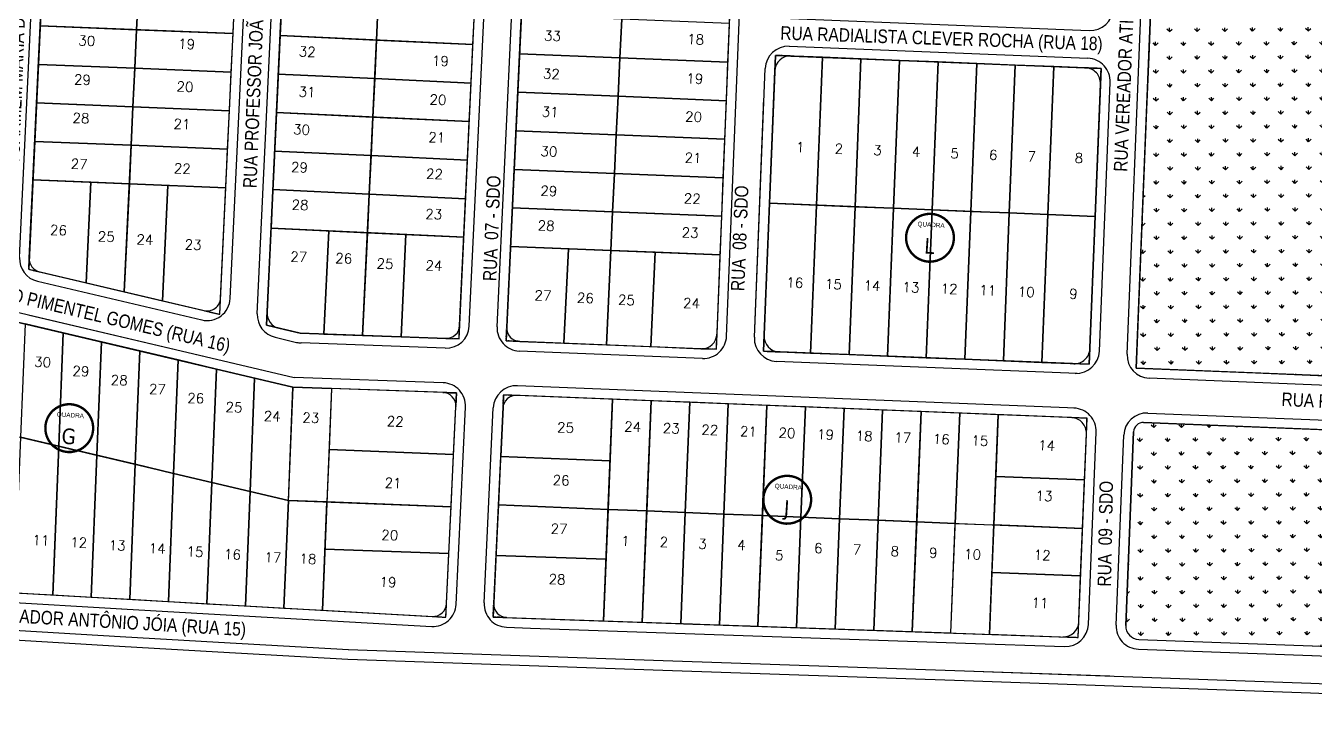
# Model space of a CAD drawing. Header units: millimetres. Extents: x 1794 to 8081, y 409 to 2272.
# Drawn here: x 7183.2 to 7517.2, y 428 to 603.6 of the extents above; entities that cross this region are included whole.
import ezdxf
from ezdxf.enums import TextEntityAlignment as Align

# ---------------------------------------------------------------- set-up
doc = ezdxf.new("R2010")
doc.units = ezdxf.units.MM
doc.linetypes.add('HIDDEN', pattern=[0.375, 0.25, -0.125])
for name, color, linetype in [('03 - CALÇADA', 1, 'Continuous'), ('BOUNDARY A.VERDES', 102, 'Continuous'), ('BOUNDARY LOTES', 2, 'Continuous'), ('boundary quadras', 232, 'Continuous'), ('Calçada', 1, 'Continuous'), ('COTAS', 8, 'Continuous'), ('CURVA_ESQ', 4, 'Continuous'), ('IND_QDª', 6, 'Continuous'), ('LOTE', 2, 'Continuous'), ('NºLOTES', 9, 'Continuous'), ('PROJEÇÃO', 8, 'HIDDEN'), ('QDª', 4, 'Continuous'), ('texto - ruas', 2, 'Continuous'), ('Texto Lotes', 31, 'Continuous')]:
    doc.layers.add(name, color=color, linetype=linetype)
doc.layers.add('Hach Verde', color=7, linetype='Continuous', true_color=0xb5b2b0)
doc.styles.add('arcad1', font='romans.shx')
doc.styles.add('style1', font='tahoma.ttf')
doc.styles.add('T', font='ARIALN.TTF')

# ---------------------------------------------------------------- blocks, each defined once
blk = doc.blocks.new('NUM_quadra-flat-2')
at = {"color": 6, "const_width": 0.62}
blk.add_lwpolyline([(0.01, 6.2), (-0.63, 6.17), (-1.38, 6.04), (-2.02, 5.86), (-2.66, 5.6), (-3.4, 5.19), (-3.95, 4.78), (-4.43, 4.34), (-4.78, 3.95), (-5.26, 3.29), (-5.57, 2.73), (-5.9, 1.91), (-6.09, 1.17), (-6.19, 0.42), (-6.18, -0.51), (-6.06, -1.31), (-5.85, -2.04), (-5.52, -2.83), (-5.05, -3.6), (-4.6, -4.16), (-4.11, -4.65), (-3.6, -5.05), (-2.96, -5.45), (-2.05, -5.85), (-1.36, -6.05), (-0.42, -6.19), (0.54, -6.18), (1.7, -5.96), (2.95, -5.46), (3.5, -5.12), (4.05, -4.69), (4.74, -4), (5.16, -3.44), (5.63, -2.59), (5.99, -1.61), (6.19, -0.42), (6.2, 0.21), (6.11, 1.05), (5.94, 1.79), (5.59, 2.67), (5.3, 3.21), (4.84, 3.88), (4.3, 4.47), (3.65, 5.02), (2.81, 5.53), (2.06, 5.85), (1.25, 6.07), (0.42, 6.19)], close=True, dxfattribs=at)
at = {"layer": 'IND_QDª'}
blk.add_circle((0, 0), 6.2, dxfattribs=at)
at = {"color": 3, "insert": (-3.17, 4.21), "char_height": 1.1781, "width": 8.2563, "attachment_point": 1, "rotation": 356.0731, "style": 'style1'}
blk.add_mtext('\\fArial|b0|i0|c0|p34;QUADRA', dxfattribs=at)
at = {"color": 3, "style": 'style1'}
blk.add_attdef('00', text='', height=4.03, rotation=356.0731, dxfattribs=at).set_placement((-0.28, -4.13), align=Align.CENTER)
blk = doc.blocks.new('NUM_quadra-flat-6')
at = {"color": 6, "const_width": 0.62}
blk.add_lwpolyline([(0.01, 6.2), (-0.63, 6.17), (-1.38, 6.04), (-2.02, 5.86), (-2.66, 5.6), (-3.4, 5.19), (-3.95, 4.78), (-4.43, 4.34), (-4.78, 3.95), (-5.26, 3.29), (-5.57, 2.73), (-5.9, 1.91), (-6.09, 1.17), (-6.19, 0.42), (-6.18, -0.51), (-6.06, -1.31), (-5.85, -2.04), (-5.52, -2.83), (-5.05, -3.6), (-4.6, -4.16), (-4.11, -4.65), (-3.6, -5.05), (-2.96, -5.45), (-2.05, -5.85), (-1.36, -6.05), (-0.42, -6.19), (0.54, -6.18), (1.7, -5.96), (2.95, -5.46), (3.5, -5.12), (4.05, -4.69), (4.74, -4), (5.16, -3.44), (5.63, -2.59), (5.99, -1.61), (6.19, -0.42), (6.2, 0.21), (6.11, 1.05), (5.94, 1.79), (5.59, 2.67), (5.3, 3.21), (4.84, 3.88), (4.3, 4.47), (3.65, 5.02), (2.81, 5.53), (2.06, 5.85), (1.25, 6.07), (0.42, 6.19)], close=True, dxfattribs=at)
at = {"layer": 'IND_QDª'}
blk.add_circle((0, 0), 6.2, dxfattribs=at)
at = {"color": 3, "insert": (-3.17, 4.21), "char_height": 1.1781, "width": 8.2563, "attachment_point": 1, "rotation": 356.0731, "style": 'style1'}
blk.add_mtext('\\fArial|b0|i0|c0|p34;QUADRA', dxfattribs=at)
at = {"color": 3, "style": 'style1'}
blk.add_attdef('00', text='', height=4.03, rotation=356.0731, dxfattribs=at).set_placement((-0.28, -4.13), align=Align.CENTER)

msp = doc.modelspace()

# ---------------------------------------------------------------- hatches: boundary and pattern name
at = {"layer": 'Hach Verde', "ltscale": 12}
h = msp.add_hatch(dxfattribs=at)
h.set_pattern_fill('GRASS', color=256, scale=0.2, angle=360.28122, style=0)
h.set_pattern_definition([(90.28122, (2184.06, -16.6015), (-3.6096874, 3.574426), [0.9525, -6.2317]), (45.28122, (2184.06, -16.6015), (-3.60969, 3.5744285), [0.9525, -4.1275]), (135.28122, (2184.06, -16.6015), (-3.5744285, -3.60969), [0.9525, -4.1275])])
h.paths.add_polyline_path([(7549.16, 582.237), (7550.271, 592.712), (7551.775, 606.881), (7552.611, 614.766), (7554.853, 635.896), (7555.808, 644.898), (7558.114, 666.623), (7559.999, 684.396), (7561.252, 696.203), (7563.101, 713.626), (7564.221, 724.182), (7566.192, 742.76), (7567.335, 753.434), (7546.364, 754.266), (7539.341, 754.548), (7526.106, 755.08), (7510.885, 755.692), (7480.563, 756.911), (7475.428, 629.453), (7474.062, 595.548), (7473.512, 581.886), (7471.348, 528.178), (7470.812, 514.861), (7501.698, 513.617), (7528.014, 512.557), (7541.708, 512.005), (7542.819, 522.47), (7543.333, 527.314), (7546.116, 553.548), (7547.474, 566.344)])
h = msp.add_hatch(dxfattribs=at)
h.set_pattern_fill('GRASS', color=256, scale=0.2, angle=360.28122, style=0)
h.set_pattern_definition([(90.28122, (2838.171, -284.8447), (-3.6096874, 3.574426), [0.9525, -6.2317]), (45.28122, (2838.171, -284.8447), (-3.60969, 3.5744285), [0.9525, -4.1275]), (135.28122, (2838.171, -284.8447), (-3.5744285, -3.60969), [0.9525, -4.1275])])
edge = h.paths.add_edge_path()
edge.add_line((7667.28, 492.947), (7549.952, 497.674))
edge.add_line((7549.952, 497.674), (7472.757, 500.783))
edge.add_arc((7472.657, 498.285), 2.5, 87.69311, 177.69311)
edge.add_line((7470.159, 498.386), (7468.136, 448.166))
edge.add_arc((7471.633, 448.025), 3.5, 177.69311, 267.93002)
edge.add_line((7471.507, 444.527), (7516.447, 442.903))
edge.add_line((7516.447, 442.903), (7581.986, 440.208))
edge.add_line((7581.986, 440.208), (7594.202, 439.706))
edge.add_line((7594.202, 439.706), (7624.186, 438.116))
edge.add_line((7624.186, 438.116), (7624.188, 438.116))
edge.add_line((7624.188, 438.116), (7665.015, 435.945))
edge.add_line((7665.015, 435.945), (7667.28, 492.947))

# ---------------------------------------------------------------- linework, layer by layer
at = {"layer": '03 - CALÇADA'}
for p, q in [((7181.577, 543.521), (7192.013, 765.063)), ((7243.162, 528.991), (7254.135, 762.565)), ((7245.679, 529.289), (7256.633, 762.448)), ((7298.072, 525.778), (7309.114, 760.273)), ((7371.914, 522.861), (7374.409, 584.81)), ((7455.555, 513.486), (7377.668, 516.624)), ((7538.344, 509.651), (7474.22, 512.234)), ((7294.675, 453.634), (7297.085, 504.8)), ((7473.857, 503.241), (7550.053, 500.172)), ((7153.713, 448.527), (7207.604, 445.318)), ((7471.416, 442.029), (7516.326, 440.406)), ((7516.375, 440.404), (7581.884, 437.71))]:
    msp.add_line(p, q, dxfattribs=at)
at = {"layer": '03 - CALÇADA', "linetype": 'Continuous'}
for p, q in [((7236.139, 532.912), (7246.966, 762.771)), ((7305.271, 525.585), (7316.287, 760.066)), ((7364.717, 523.069), (7374.169, 757.698)), ((7468.466, 518.47), (7477.935, 753.526)), ((7381.247, 605.491), (7458.634, 602.379)), ((7380.956, 598.297), (7458.344, 595.185)), ((7371.914, 522.861), (7374.72, 592.543)), ((7461.292, 519.26), (7464.098, 588.949)), ((7126.338, 542.272), (7252.715, 512.458)), ((7186.193, 537.399), (7228.768, 527.355)), ((7184.127, 528.639), (7226.701, 518.595)), ((7193.077, 526.528), (7252.715, 512.458)), ((7247.778, 522.87), (7253.346, 521.556)), ((7291.865, 520.064), (7254.51, 521.4)), ((7358.484, 517.397), (7311.022, 519.309)), ((7291.306, 511.078), (7252.715, 512.458)), ((7455.193, 504.493), (7310.52, 510.321)), ((7301.908, 454.005), (7304.285, 504.608)), ((7458.44, 448.46), (7460.447, 498.277)), ((7465.638, 448.267), (7467.621, 497.487)), ((7154.141, 455.714), (7208.032, 452.505)), ((7208.007, 452.506), (7233.525, 451.051)), ((7233.525, 451.051), (7288.34, 447.926)), ((7307.693, 447.727), (7313.892, 447.512)), ((7207.598, 445.318), (7233.115, 443.863)), ((7313.892, 447.512), (7426.605, 443.596)), ((7233.115, 443.863), (7266.758, 441.945)), ((7266.702, 441.947), (7313.642, 440.316)), ((7426.605, 443.596), (7452.236, 442.705)), ((7313.642, 440.316), (7348.282, 439.113)), ((7348.282, 439.113), (7426.355, 436.4))]:
    msp.add_line(p, q, dxfattribs=at)
for centre, start, end in [((7458.875, 608.374), 267.69754, 357.69311), ((7380.715, 592.302), 87.69748, 177.69311), ((7458.103, 589.19), 357.69311, 87.69754), ((7230.145, 533.194), 256.72579, 357.30299), ((7311.264, 525.304), 177.31019, 267.69311), ((7254.724, 527.396), 256.72579, 267.95169), ((7377.91, 522.619), 177.69311, 267.69311), ((7455.297, 519.501), 267.69311, 357.69311), ((7310.278, 504.326), 87.69311, 177.31019), ((7454.451, 498.518), 357.69311, 87.69311), ((7307.901, 453.724), 177.31019, 268.01009), ((7452.445, 448.702), 268.01009, 357.69311), ((7471.633, 448.025), 177.69311, 267.93002)]:
    msp.add_arc(centre, 6, start, end, dxfattribs=at)
at = {"layer": '03 - CALÇADA'}
for centre, start, end in [((7187.571, 543.238), 177.30299, 256.72579), ((7249.155, 528.71), 177.31019, 256.72579), ((7292.079, 526.06), 267.95169, 357.30419), ((7358.726, 523.392), 267.69311, 357.80411), ((7377.91, 522.619), 177.69311, 267.69311), ((7474.461, 518.229), 177.69311, 267.69311), ((7291.091, 505.082), 357.30419, 87.95169), ((7473.616, 497.246), 87.69311, 177.69311), ((7288.682, 453.916), 266.7364, 357.30419)]:
    msp.add_arc(centre, 6, start, end, dxfattribs=at)
at = {"layer": 'BOUNDARY A.VERDES'}
for p, q in [((7153.564, 446.032), (7207.455, 442.822)), ((7207.455, 442.822), (7232.973, 441.367)), ((7232.973, 441.367), (7266.616, 439.449)), ((7266.616, 439.449), (7313.555, 437.818)), ((7313.555, 437.818), (7348.195, 436.614)), ((7348.195, 436.614), (7426.268, 433.902)), ((7426.266, 433.902), (7515.977, 430.712)), ((7515.976, 430.712), (7581.485, 428.018))]:
    msp.add_line(p, q, dxfattribs=at)
msp.add_lwpolyline([(7526.118, 755.092), (7510.896, 755.704), (7480.574, 756.923), (7475.439, 629.464), (7474.073, 595.559), (7473.523, 581.898), (7471.36, 528.19), (7470.823, 514.873), (7501.71, 513.628), (7528.025, 512.568)], dxfattribs=at)
msp.add_lwpolyline([(7667.28, 492.947), (7549.952, 497.674), (7472.757, 500.783, 0.4142136), (7470.159, 498.386), (7468.136, 448.166, 0.4154251), (7471.507, 444.527), (7516.447, 442.903), (7581.986, 440.208), (7594.202, 439.706), (7624.186, 438.116), (7624.188, 438.116), (7665.015, 435.945)], format="xyb", close=True, dxfattribs=at)
at = {"layer": 'BOUNDARY LOTES'}
for points in [[(7212.361, 612.582), (7187.381, 613.587), (7186.91, 603.597), (7211.891, 602.593)], [(7237.342, 611.577), (7212.361, 612.582), (7211.891, 602.593), (7236.871, 601.588)], [(7274.503, 609.914), (7249.531, 611.091), (7249.061, 601.102), (7274.033, 599.925)], [(7299.476, 608.738), (7274.503, 609.914), (7274.033, 599.925), (7299.005, 598.749)], [(7337.548, 605.311), (7311.568, 606.357), (7311.099, 596.368), (7337.078, 595.321)], [(7365.483, 604.185), (7337.548, 605.311), (7337.078, 595.321), (7365.08, 594.193)], [(7211.891, 602.593), (7186.91, 603.597), (7186.44, 593.608), (7211.42, 592.604)], [(7236.871, 601.588), (7211.891, 602.593), (7211.42, 592.604), (7236.4, 591.599)], [(7274.033, 599.925), (7249.061, 601.102), (7248.591, 591.113), (7273.563, 589.937)], [(7299.005, 598.749), (7274.033, 599.925), (7273.563, 589.937), (7298.535, 588.76)], [(7337.078, 595.321), (7311.099, 596.368), (7310.629, 586.379), (7336.609, 585.332)], [(7365.08, 594.193), (7337.078, 595.321), (7336.609, 585.332), (7364.678, 584.202)], [(7389.548, 595.449), (7377.359, 595.939), (7375.815, 557.601), (7388.005, 557.11)], [(7399.54, 595.048), (7389.548, 595.449), (7388.005, 557.11), (7397.997, 556.708)], [(7409.532, 594.646), (7399.54, 595.048), (7397.997, 556.708), (7407.989, 556.305)], [(7419.524, 594.244), (7409.532, 594.646), (7407.989, 556.305), (7417.981, 555.903)], [(7211.42, 592.604), (7186.44, 593.608), (7185.969, 583.619), (7210.949, 582.614)], [(7236.4, 591.599), (7211.42, 592.604), (7210.949, 582.614), (7235.93, 581.61)], [(7429.516, 593.842), (7419.524, 594.244), (7417.981, 555.903), (7427.973, 555.5)], [(7439.508, 593.441), (7429.516, 593.842), (7427.973, 555.5), (7437.965, 555.097)], [(7449.5, 593.039), (7439.508, 593.441), (7437.965, 555.097), (7447.957, 554.695)], [(7461.741, 592.547), (7449.5, 593.039), (7447.957, 554.695), (7460.197, 554.202)], [(7273.563, 589.937), (7248.591, 591.113), (7248.12, 581.124), (7273.092, 579.948)], [(7298.535, 588.76), (7273.563, 589.937), (7273.092, 579.948), (7298.065, 578.771)], [(7336.609, 585.332), (7310.629, 586.379), (7310.16, 576.389), (7336.14, 575.343)], [(7364.678, 584.202), (7336.609, 585.332), (7336.14, 575.343), (7364.275, 574.21)], [(7210.949, 582.614), (7185.969, 583.619), (7185.499, 573.63), (7210.479, 572.625)], [(7235.93, 581.61), (7210.949, 582.614), (7210.479, 572.625), (7235.459, 571.621)], [(7273.092, 579.948), (7248.12, 581.124), (7247.65, 571.135), (7272.622, 569.959)], [(7298.065, 578.771), (7273.092, 579.948), (7272.622, 569.959), (7297.594, 568.782)], [(7336.14, 575.343), (7310.16, 576.389), (7309.691, 566.4), (7335.67, 565.354)], [(7364.275, 574.21), (7336.14, 575.343), (7335.67, 565.354), (7363.873, 564.218)], [(7210.479, 572.625), (7185.499, 573.63), (7185.028, 563.641), (7210.008, 562.636)], [(7235.459, 571.621), (7210.479, 572.625), (7210.008, 562.636), (7234.989, 561.631)], [(7272.622, 569.959), (7247.65, 571.135), (7247.18, 561.146), (7272.152, 559.97)], [(7297.594, 568.782), (7272.622, 569.959), (7272.152, 559.97), (7297.124, 558.793)], [(7335.67, 565.354), (7309.691, 566.4), (7309.222, 556.411), (7335.201, 555.365)], [(7363.873, 564.218), (7335.67, 565.354), (7335.201, 555.365), (7363.47, 554.226)], [(7200.016, 563.038), (7185.028, 563.641), (7184.075, 543.403), (7183.938, 540.499), (7186.767, 539.832), (7198.789, 536.996)], [(7210.008, 562.636), (7200.016, 563.038), (7198.789, 536.996), (7208.69, 534.66)], [(7220.001, 562.234), (7210.008, 562.636), (7208.69, 534.66), (7218.592, 532.324)], [(7234.989, 561.631), (7220.001, 562.234), (7218.592, 532.324), (7229.342, 529.788), (7233.443, 528.82), (7233.641, 533.03)], [(7272.152, 559.97), (7247.18, 561.146), (7246.709, 551.157), (7271.681, 549.981)], [(7297.124, 558.793), (7272.152, 559.97), (7271.681, 549.981), (7296.654, 548.804)], [(7335.201, 555.365), (7309.222, 556.411), (7308.752, 546.422), (7334.732, 545.375)], [(7363.47, 554.226), (7335.201, 555.365), (7334.732, 545.375), (7363.068, 544.234)], [(7388.005, 557.11), (7375.815, 557.601), (7374.272, 519.263), (7386.461, 518.772)], [(7397.997, 556.708), (7388.005, 557.11), (7386.461, 518.772), (7396.453, 518.369)], [(7407.989, 556.305), (7397.997, 556.708), (7396.453, 518.369), (7406.445, 517.967)], [(7417.981, 555.903), (7407.989, 556.305), (7406.445, 517.967), (7416.436, 517.564)], [(7427.973, 555.5), (7417.981, 555.903), (7416.436, 517.564), (7426.428, 517.162)], [(7437.965, 555.097), (7427.973, 555.5), (7426.428, 517.162), (7436.42, 516.759)], [(7447.957, 554.695), (7437.965, 555.097), (7436.42, 516.759), (7446.412, 516.356)], [(7460.197, 554.202), (7447.957, 554.695), (7446.412, 516.356), (7458.653, 515.863)], [(7246.709, 551.157), (7246.709, 551.157), (7261.69, 550.453), (7260.432, 523.689), (7254.255, 523.91), (7245.524, 525.97), (7246.709, 551.157)], [(7271.681, 549.981), (7261.69, 550.451), (7260.432, 523.689), (7270.427, 523.332)], [(7281.67, 549.51), (7271.681, 549.981), (7270.427, 523.332), (7280.421, 522.975)], [(7296.654, 548.804), (7281.67, 549.51), (7280.421, 522.975), (7292.096, 522.557), (7295.412, 522.438), (7295.575, 525.895)], [(7323.74, 545.818), (7308.752, 546.422), (7307.768, 525.468), (7307.602, 521.948), (7311.123, 521.806), (7322.591, 521.345)], [(7334.732, 545.375), (7323.74, 545.818), (7322.591, 521.345), (7333.582, 520.902)], [(7346.223, 544.913), (7334.732, 545.375), (7333.582, 520.902), (7345.073, 520.439)], [(7363.068, 544.234), (7346.223, 544.913), (7345.073, 520.439), (7358.085, 519.915), (7362.081, 519.754), (7362.242, 523.751)], [(7192.896, 524.001), (7182.983, 526.34), (7181.799, 496.957), (7191.713, 494.619)], [(7202.81, 521.663), (7192.896, 524.001), (7191.713, 494.619), (7201.627, 492.28)], [(7212.724, 519.324), (7202.81, 521.663), (7201.627, 492.28), (7211.541, 489.941)], [(7222.638, 516.985), (7212.724, 519.324), (7211.541, 489.941), (7221.454, 487.602)], [(7232.552, 514.646), (7222.638, 516.985), (7221.454, 487.602), (7231.368, 485.263)], [(7242.466, 512.307), (7232.552, 514.646), (7231.368, 485.263), (7241.282, 482.924)], [(7252.38, 509.968), (7242.466, 512.307), (7241.282, 482.924), (7251.196, 480.586)], [(7252.38, 509.968), (7262.373, 509.611), (7261.189, 480.201), (7251.196, 480.585)], [(7294.587, 504.917), (7294.754, 508.453), (7291.216, 508.58), (7262.373, 509.611), (7262.373, 509.611), (7261.735, 493.772), (7294.001, 492.472)], [(7335.189, 506.826), (7310.419, 507.823), (7306.937, 507.964), (7306.809, 504.792), (7306.204, 491.98), (7334.545, 490.839)], [(7345.181, 506.423), (7335.189, 506.826), (7334.038, 478.259), (7344.03, 477.856)], [(7355.173, 506.021), (7345.181, 506.423), (7344.03, 477.856), (7354.022, 477.454)], [(7365.165, 505.618), (7355.173, 506.021), (7354.022, 477.454), (7364.014, 477.051)], [(7375.157, 505.216), (7365.165, 505.618), (7364.014, 477.051), (7374.006, 476.648)], [(7385.149, 504.813), (7375.157, 505.216), (7374.006, 476.648), (7383.998, 476.246)], [(7395.141, 504.411), (7385.149, 504.813), (7383.998, 476.246), (7393.99, 475.843)], [(7405.132, 504.008), (7395.141, 504.411), (7393.99, 475.843), (7403.982, 475.441)], [(7415.124, 503.605), (7405.132, 504.008), (7403.982, 475.441), (7413.974, 475.038)], [(7425.116, 503.203), (7415.124, 503.605), (7413.974, 475.038), (7423.965, 474.636)], [(7435.108, 502.8), (7425.116, 503.203), (7423.965, 474.636), (7433.957, 474.233)], [(7458.09, 501.875), (7454.093, 502.036), (7435.108, 502.8), (7434.464, 486.813), (7457.446, 485.888)], [(7191.713, 494.619), (7181.799, 496.957), (7180.175, 456.652), (7190.16, 456.086)], [(7201.627, 492.28), (7191.713, 494.619), (7190.16, 456.086), (7200.146, 455.52)], [(7211.541, 489.941), (7201.627, 492.28), (7200.146, 455.52), (7210.131, 454.954)], [(7294.001, 492.472), (7261.735, 493.772), (7261.189, 480.201), (7293.365, 478.963)], [(7334.545, 490.839), (7306.195, 491.981), (7305.604, 479.404), (7334.038, 478.259)], [(7221.454, 487.602), (7211.541, 489.941), (7210.131, 454.954), (7220.116, 454.388)], [(7231.368, 485.263), (7221.454, 487.602), (7220.116, 454.388), (7230.102, 453.822)], [(7241.282, 482.924), (7231.368, 485.263), (7230.102, 453.822), (7240.087, 453.256)], [(7457.446, 485.888), (7434.464, 486.813), (7433.957, 474.233), (7456.939, 473.308)], [(7251.196, 480.586), (7241.282, 482.924), (7240.087, 453.256), (7250.072, 452.69)], [(7261.189, 480.201), (7251.196, 480.585), (7250.072, 452.69), (7260.058, 452.124)], [(7293.365, 478.963), (7261.189, 480.201), (7260.694, 467.912), (7292.792, 466.796)], [(7334.038, 478.259), (7305.604, 479.404), (7304.99, 466.333), (7333.518, 465.341)], [(7344.03, 477.856), (7334.038, 478.259), (7332.874, 449.354), (7342.868, 449.007)], [(7354.022, 477.454), (7344.03, 477.856), (7342.868, 449.007), (7352.862, 448.66)], [(7364.014, 477.051), (7354.022, 477.454), (7352.862, 448.66), (7362.856, 448.312)], [(7374.006, 476.648), (7364.014, 477.051), (7362.856, 448.312), (7372.85, 447.965)], [(7383.998, 476.246), (7374.006, 476.648), (7372.85, 447.965), (7382.845, 447.618)], [(7393.99, 475.843), (7383.998, 476.246), (7382.845, 447.618), (7392.839, 447.271)], [(7403.982, 475.441), (7393.99, 475.843), (7392.839, 447.271), (7402.833, 446.923)], [(7413.974, 475.038), (7403.982, 475.441), (7402.833, 446.923), (7412.827, 446.576)], [(7423.965, 474.636), (7413.974, 475.038), (7412.827, 446.576), (7422.821, 446.229)], [(7456.939, 473.308), (7433.957, 474.233), (7433.459, 461.869), (7456.446, 461.07)], [(7292.792, 466.796), (7260.694, 467.912), (7260.058, 452.124), (7288.488, 450.512), (7292.016, 450.312), (7292.182, 453.842)], [(7333.518, 465.341), (7304.99, 466.333), (7304.405, 453.888), (7304.239, 450.349), (7307.78, 450.226), (7332.874, 449.354)], [(7456.446, 461.07), (7433.459, 461.869), (7432.815, 445.882), (7455.802, 445.083)]]:
    msp.add_lwpolyline(points, close=True, dxfattribs=at)
at = {"layer": 'boundary quadras'}
for points in [[(7194.674, 768.418), (7183.938, 540.499), (7233.443, 528.82), (7244.635, 766.409), (7194.674, 768.418)], [(7318.947, 763.421), (7307.602, 521.948), (7362.081, 519.754), (7371.812, 761.296), (7318.947, 763.421)], [(7377.357, 595.94), (7461.741, 592.547), (7458.651, 515.863), (7374.272, 519.261), (7377.359, 595.939)], [(7121.634, 540.813), (7118.385, 460.155), (7267.315, 451.713), (7292.016, 450.312), (7294.754, 508.453), (7252.38, 509.968), (7121.634, 540.813)], [(7306.937, 507.964), (7304.239, 450.349), (7455.802, 445.083), (7458.09, 501.875), (7306.937, 507.964)]]:
    msp.add_lwpolyline(points, dxfattribs=at)
msp.add_lwpolyline([(7254.255, 523.91), (7295.412, 522.438), (7306.782, 763.91), (7256.816, 765.919), (7245.523, 525.97), (7254.255, 523.91)], close=True, dxfattribs=at)
at = {"layer": 'Calçada'}
for p, q in [((7426.355, 436.4), (7516.066, 433.21)), ((7516.079, 433.21), (7581.588, 430.516))]:
    msp.add_line(p, q, dxfattribs=at)
at = {"layer": 'COTAS'}
msp.add_line((7426.355, 436.4), (7464.009, 435.092), dxfattribs=at)
at = {"layer": 'CURVA_ESQ'}
msp.add_line((7248.756, 525.208), (7254.255, 523.91), dxfattribs=at)
for centre, radius, start, end in [((7187.571, 543.238), 3.5, 177.30299, 256.72579), ((7230.145, 533.194), 3.5, 256.72579, 357.30299), ((7249.674, 529.101), 4, 177.31019, 256.72579), ((7292.079, 526.06), 3.5, 267.95169, 357.30419), ((7311.264, 525.304), 3.5, 177.31019, 267.69311), ((7358.246, 523.912), 4, 267.69311, 357.69311), ((7453.932, 498.039), 4, 357.69311, 87.69311), ((7451.965, 449.219), 4, 268.01009, 357.69311)]:
    msp.add_arc(centre, radius, start, end, dxfattribs=at)
at = {"layer": 'LOTE'}
for p, q in [((7208.69, 534.66), (7219.655, 767.414)), ((7270.427, 523.332), (7281.802, 764.915)), ((7333.582, 520.902), (7344.927, 762.377)), ((7236.871, 601.588), (7186.91, 603.597)), ((7299.005, 598.749), (7249.061, 601.102)), ((7365.08, 594.193), (7311.099, 596.368)), ((7388.005, 557.11), (7389.548, 595.451)), ((7397.997, 556.708), (7399.54, 595.049)), ((7407.989, 556.305), (7409.532, 594.647)), ((7236.4, 591.599), (7186.44, 593.608)), ((7417.981, 555.903), (7419.524, 594.245)), ((7427.973, 555.5), (7429.516, 593.843)), ((7437.965, 555.097), (7439.508, 593.441)), ((7447.957, 554.695), (7449.5, 593.039)), ((7298.535, 588.76), (7248.591, 591.113)), ((7364.678, 584.202), (7310.629, 586.379)), ((7235.93, 581.61), (7185.969, 583.619)), ((7298.065, 578.771), (7248.12, 581.124)), ((7364.275, 574.21), (7310.16, 576.389)), ((7235.459, 571.621), (7185.499, 573.63)), ((7297.594, 568.782), (7247.65, 571.135)), ((7363.873, 564.218), (7309.691, 566.4)), ((7234.989, 561.631), (7185.028, 563.641)), ((7198.789, 536.996), (7200.016, 563.038)), ((7218.592, 532.324), (7220.001, 562.234)), ((7297.124, 558.793), (7247.18, 561.146)), ((7363.47, 554.226), (7309.222, 556.411)), ((7460.197, 554.202), (7375.815, 557.601)), ((7388.005, 557.11), (7386.461, 518.772)), ((7397.997, 556.708), (7396.453, 518.369)), ((7407.989, 556.305), (7406.445, 517.967)), ((7417.981, 555.903), (7416.436, 517.564)), ((7427.973, 555.5), (7426.428, 517.162)), ((7437.965, 555.097), (7436.42, 516.759)), ((7447.957, 554.695), (7446.412, 516.356)), ((7296.654, 548.804), (7246.709, 551.157)), ((7260.432, 523.689), (7261.69, 550.451)), ((7280.421, 522.975), (7281.67, 549.51)), ((7363.068, 544.234), (7308.752, 546.422)), ((7322.591, 521.345), (7323.74, 545.818)), ((7345.073, 520.439), (7346.223, 544.913)), ((7192.896, 524.001), (7191.713, 494.619)), ((7202.81, 521.663), (7201.627, 492.28)), ((7212.724, 519.324), (7211.541, 489.941)), ((7222.638, 516.985), (7221.454, 487.602)), ((7232.552, 514.646), (7231.368, 485.263)), ((7242.466, 512.307), (7241.282, 482.924)), ((7252.38, 509.968), (7250.072, 452.69)), ((7262.373, 509.611), (7260.058, 452.124)), ((7332.874, 449.354), (7335.189, 506.826)), ((7342.868, 449.007), (7345.181, 506.423)), ((7352.862, 448.66), (7355.173, 506.021)), ((7362.856, 448.312), (7365.165, 505.618)), ((7372.85, 447.965), (7375.157, 505.216)), ((7382.845, 447.618), (7385.149, 504.813)), ((7392.839, 447.271), (7395.141, 504.411)), ((7152.057, 503.974), (7251.196, 480.586)), ((7402.833, 446.923), (7405.132, 504.008)), ((7412.827, 446.576), (7415.124, 503.605)), ((7422.821, 446.229), (7425.116, 503.203)), ((7432.815, 445.882), (7435.108, 502.8)), ((7191.713, 494.619), (7190.158, 456.028)), ((7201.627, 492.28), (7200.147, 455.52)), ((7294.001, 492.472), (7261.735, 493.772)), ((7334.545, 490.839), (7306.195, 491.981)), ((7211.541, 489.941), (7210.131, 454.954)), ((7221.454, 487.602), (7220.116, 454.388)), ((7231.368, 485.263), (7230.102, 453.822)), ((7457.446, 485.888), (7434.464, 486.813)), ((7241.282, 482.924), (7240.087, 453.256)), ((7251.196, 480.585), (7293.365, 478.963)), ((7305.604, 479.404), (7456.939, 473.308)), ((7260.694, 467.912), (7292.792, 466.796)), ((7304.99, 466.333), (7333.518, 465.341)), ((7433.459, 461.869), (7456.357, 461.073))]:
    msp.add_line(p, q, dxfattribs=at)
at = {"layer": 'PROJEÇÃO', "ltscale": 0.2}
for p, q in [((7377.359, 595.939), (7377.198, 591.943)), ((7381.355, 595.779), (7377.359, 595.939)), ((7461.741, 592.547), (7457.744, 592.707)), ((7461.58, 588.55), (7461.741, 592.547)), ((7183.938, 540.499), (7184.075, 543.403)), ((7183.938, 540.499), (7186.767, 539.832)), ((7233.443, 528.82), (7233.641, 533.03)), ((7229.342, 529.788), (7233.443, 528.82)), ((7295.412, 522.438), (7295.575, 525.895)), ((7307.602, 521.948), (7307.768, 525.468)), ((7295.412, 522.438), (7291.954, 522.562)), ((7311.123, 521.806), (7307.602, 521.948)), ((7362.081, 519.754), (7362.242, 523.751)), ((7374.433, 523.26), (7374.272, 519.263)), ((7362.081, 519.754), (7358.085, 519.915)), ((7374.272, 519.263), (7378.268, 519.102)), ((7458.814, 519.86), (7458.653, 515.863)), ((7458.653, 515.863), (7454.656, 516.024)), ((7458.09, 501.875), (7454.093, 502.036)), ((7457.929, 497.878), (7458.09, 501.875)), ((7352.762, 448.663), (7356.711, 448.526)), ((7368.903, 448.102), (7372.923, 447.963)), ((7455.802, 445.083), (7455.962, 449.058)), ((7451.826, 445.221), (7455.802, 445.083))]:
    msp.add_line(p, q, dxfattribs=at)
for points in [[(7291.216, 508.58), (7294.754, 508.453), (7294.587, 504.917)], [(7306.809, 504.792), (7306.937, 507.964), (7310.419, 507.823)], [(7288.488, 450.512), (7292.016, 450.312), (7292.182, 453.842)], [(7307.78, 450.226), (7304.239, 450.349), (7304.405, 453.888)]]:
    msp.add_lwpolyline(points, dxfattribs=at)
at = {"layer": 'QDª'}
for p, q in [((7184.075, 543.403), (7194.491, 764.524)), ((7233.641, 533.03), (7244.455, 762.594)), ((7256.635, 761.951), (7245.599, 527.577)), ((7295.575, 525.895), (7306.602, 760.095)), ((7307.768, 525.468), (7318.761, 759.453)), ((7362.242, 523.751), (7371.651, 757.299)), ((7381.355, 595.779), (7457.744, 592.707)), ((7374.433, 523.26), (7377.198, 591.943)), ((7125.764, 539.839), (7252.38, 509.968)), ((7186.767, 539.832), (7229.342, 529.788)), ((7292.096, 522.557), (7254.255, 523.91)), ((7358.085, 519.915), (7311.123, 521.806)), ((7454.656, 516.024), (7378.268, 519.102)), ((7537.976, 512.167), (7470.823, 514.873)), ((7291.216, 508.58), (7252.38, 509.968)), ((7455.092, 501.995), (7310.419, 507.823)), ((7292.182, 453.842), (7294.587, 504.917)), ((7304.405, 453.888), (7306.809, 504.792)), ((7118.385, 460.155), (7288.488, 450.512)), ((7307.78, 450.226), (7426.692, 446.094)), ((7426.692, 446.094), (7455.802, 445.083))]:
    msp.add_line(p, q, dxfattribs=at)
at = {"layer": 'QDª', "linetype": 'Continuous'}
for p, q in [((7470.823, 514.873), (7480.574, 756.923)), ((7458.814, 519.86), (7461.58, 588.55)), ((7455.802, 445.083), (7458.09, 501.875)), ((7468.136, 448.166), (7470.159, 498.386)), ((7472.757, 500.783), (7549.952, 497.674)), ((7471.507, 444.527), (7516.417, 442.904)), ((7516.477, 442.902), (7581.986, 440.208))]:
    msp.add_line(p, q, dxfattribs=at)
at = {"layer": 'QDª'}
for centre, radius, start, end in [((7381.195, 591.782), 4, 87.69748, 177.69438), ((7457.583, 588.711), 4, 357.69438, 87.69748), ((7378.429, 523.099), 4, 177.69438, 267.6929), ((7454.817, 520.021), 4, 267.6929, 357.69438), ((7291.091, 505.082), 3.5, 357.30419, 87.95169), ((7310.278, 504.326), 3.5, 87.69311, 177.31019), ((7288.686, 454.007), 3.5, 266.7557, 357.30419), ((7307.901, 453.724), 3.5, 177.31019, 268.01009)]:
    msp.add_arc(centre, radius, start, end, dxfattribs=at)
at = {"layer": 'QDª', "linetype": 'Continuous'}
for centre, radius, start, end in [((7472.657, 498.285), 2.5, 87.69311, 177.69311), ((7471.633, 448.025), 3.5, 177.69311, 267.93002)]:
    msp.add_arc(centre, radius, start, end, dxfattribs=at)
at = {"layer": 'Texto Lotes'}
msp.add_line((7420.702, 593.481), (7420.702, 593.481), dxfattribs=at)

# ---------------------------------------------------------------- block references
at = {"layer": 'IND_QDª', "rotation": 0.2812192389280357}
for name, p, values in [('NUM_quadra-flat-6', (7417.417, 548.661), {'00': 'L'}), ('NUM_quadra-flat-2', (7194.446, 499.319), {'00': 'G'}), ('NUM_quadra-flat-6', (7380.432, 480.755, -81), {'00': 'J'})]:
    msp.add_blockref(name, p, dxfattribs=at).add_auto_attribs(values)

# ---------------------------------------------------------------- texts
at = {"layer": 'NºLOTES', "style": 'arcad1'}
for s, p in [('33', (7319.631, 600.993)), ('18', (7356.7, 600.102)), ('30', (7198.996, 599.71)), ('19', (7224.855, 598.89)), ('32', (7256.084, 596.892)), ('19', (7290.601, 594.503)), ('32', (7319.359, 591.144)), ('19', (7356.513, 589.915)), ('29', (7197.873, 589.639)), ('20', (7224.433, 587.83)), ('31', (7256.057, 586.462)), ('20', (7289.96, 584.444)), ('31', (7319.022, 581.281)), ('20', (7356.181, 580.032)), ('28', (7197.483, 579.686)), ('21', (7223.648, 578.136)), ('30', (7254.641, 576.705)), ('21', (7289.641, 574.678)), ('30', (7318.689, 571.059)), ('1', (7383.827, 572.156)), ('2', (7393.819, 571.753)), ('3', (7403.811, 571.353)), ('4', (7413.801, 570.949)), ('5', (7423.795, 570.546)), ('6', (7433.787, 570.144)), ('27', (7197.029, 567.784)), ('22', (7223.741, 566.615)), ('29', (7254.09, 566.929)), ('21', (7356.049, 569.375)), ('7', (7443.779, 569.741)), ('8', (7455.996, 569.345)), ('22', (7289.072, 565.214)), ('29', (7318.697, 560.803)), ('28', (7254.244, 557.181)), ('22', (7355.836, 558.813)), ('23', (7288.872, 554.787)), ('26', (7191.647, 550.648)), ('28', (7317.99, 551.803)), ('23', (7355.291, 549.99)), ('25', (7204.044, 548.977)), ('24', (7214.055, 548.186)), ('23', (7226.52, 546.864)), ('27', (7253.914, 543.734)), ('26', (7265.544, 543.325)), ('25', (7276.246, 541.944)), ('24', (7288.931, 541.453)), ('16', (7382.415, 537.034)), ('15', (7392.407, 536.633)), ('27', (7317.157, 533.703)), ('14', (7402.399, 536.231)), ('13', (7412.477, 535.826)), ('12', (7422.383, 535.428)), ('11', (7432.375, 535.026)), ('10', (7442.367, 534.624)), ('9', (7454.58, 534.133)), ('26', (7328.141, 533.048)), ('25', (7338.771, 532.539)), ('24', (7355.649, 531.715)), ('30', (7187.558, 516.438)), ('29', (7197.472, 514.099)), ('28', (7207.386, 511.76)), ('27', (7217.3, 509.421)), ('26', (7227.213, 507.082)), ('25', (7237.127, 504.744)), ('24', (7247.041, 502.405)), ('23', (7257.033, 502.002)), ('22', (7278.891, 501.076)), ('25', (7323.021, 499.474)), ('24', (7340.409, 499.676)), ('23', (7350.401, 499.274)), ('22', (7360.393, 498.871)), ('21', (7370.385, 498.469)), ('20', (7380.377, 498.066)), ('19', (7390.369, 497.664)), ('18', (7400.36, 497.261)), ('17', (7410.352, 496.859)), ('16', (7420.344, 496.456)), ('15', (7430.336, 496.054)), ('14', (7447.633, 494.816)), ('21', (7278.327, 485.088)), ('26', (7321.845, 485.791)), ('13', (7446.974, 481.742)), ('27', (7321.339, 473.211)), ('11', (7187.096, 470.26)), ('12', (7196.906, 469.691)), ('20', (7277.478, 471.587)), ('1', (7338.511, 470.082)), ('2', (7348.508, 469.82)), ('13', (7206.854, 468.915)), ('14', (7217.232, 468.121)), ('15', (7227.025, 467.307)), ('16', (7236.718, 466.591)), ('3', (7358.497, 469.332)), ('4', (7368.564, 469.012)), ('5', (7378.369, 466.342)), ('6', (7388.476, 468.21)), ('7', (7398.468, 467.808)), ('8', (7408.301, 467.411)), ('9', (7418.293, 467.009)), ('10', (7428.443, 466.6)), ('12', (7446.489, 466.42)), ('17', (7247.201, 465.783)), ('18', (7256.271, 465.433)), ('28', (7320.812, 460.136)), ('19', (7277.01, 459.417)), ('11', (7445.9, 454.014))]:
    msp.add_text(s, height=2.56, rotation=357.69311, dxfattribs=at).set_placement(p, align=Align.MIDDLE_CENTER)
at = {"layer": 'texto - ruas', "linetype": 'Continuous', "style": 'T'}
for s, rotation, p in [('RUA CARMEM MARIA DA PONTE SOUSA ARAÚJO (RUA 05)', 87.69839, (7181.178, 560.549)), ('RUA VEREADOR ATIBONES BASTOS AGUIAR (RUA 09)', 87.69839, (7468.501, 565.732, 158)), ('RUA PROFESSOR JOÃO ALVES TEIXEIRA (RUA 06)', 87.69839, (7242.948, 561.476)), ('RUA RADIALISTA CLEVER ROCHA (RUA 18)', 358.05639, (7378.599, 600.038)), ('RUA  07 - SDO', 87.69839, (7305.092, 537.371)), ('RUA  08 - SDO', 87.69839, (7369.313, 534.784)), ('RUA RAIMUNDO NONATO PIMENTEL GOMES (RUA 16)', 346.72297, (7133.79, 542.915)), ('RUA RAIMUNDO NONATO PIMENTEL GOMES (RUA 16)', 357.13937, (7508.41, 505.1)), ('RUA  09 - SDO', 88.87813, (7464.309, 458.234)), ('RUA VEREADOR ANTÔNIO JÓIA (RUA 15)', 356.61191, (7160.976, 450.084))]:
    msp.add_text(s, height=3.5, rotation=rotation, dxfattribs=at).set_placement(p)

doc.saveas('drawing.dxf')
